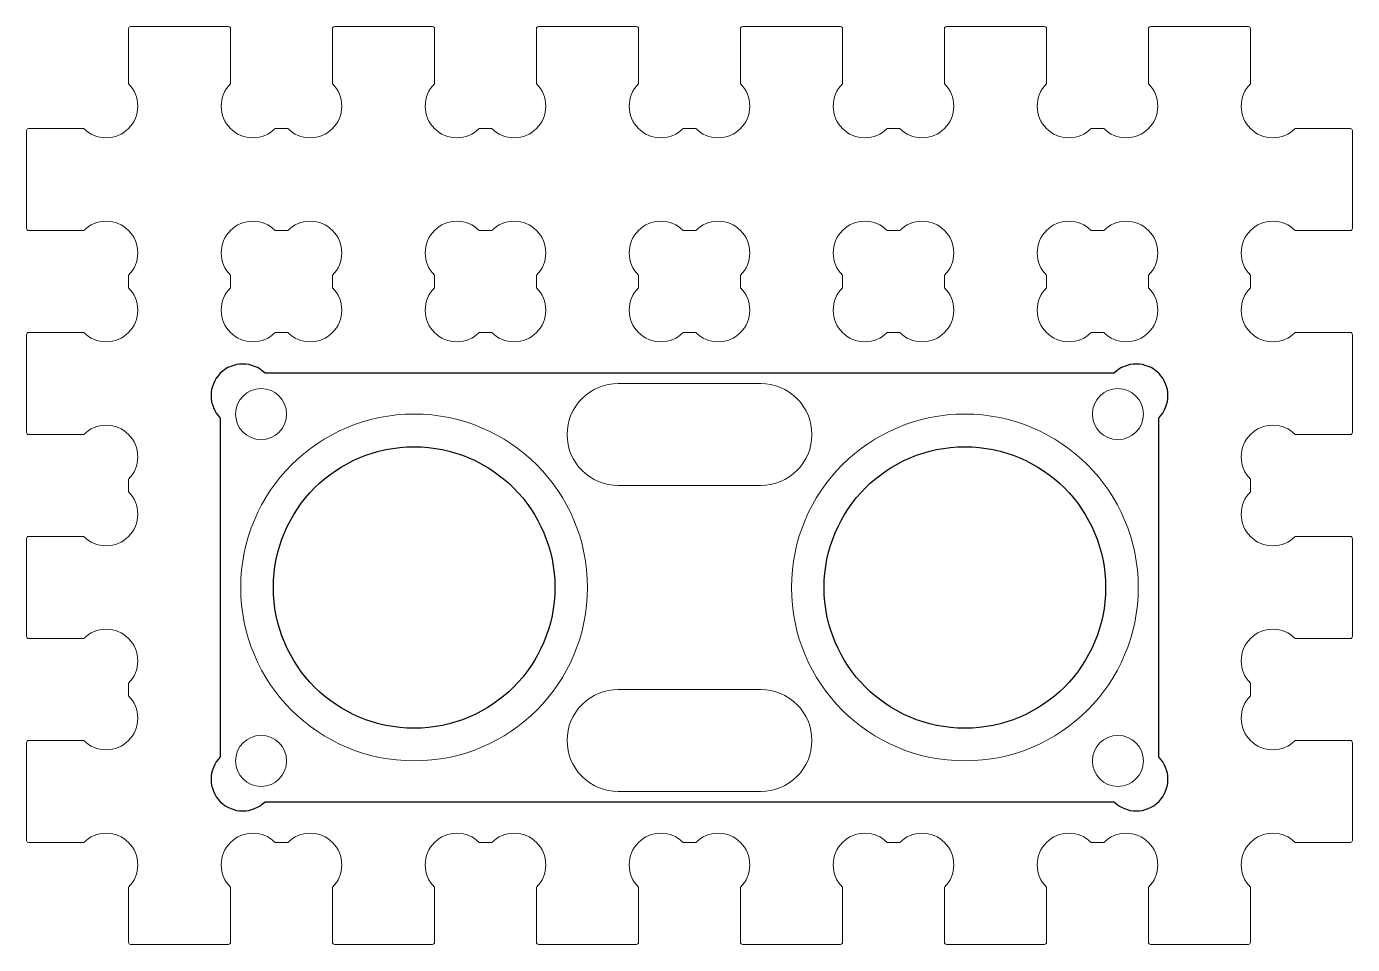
# Model space of a CAD drawing. Extents: x -32.5 to 32.5, y -22.5 to 22.5.
import ezdxf

# ---------------------------------------------------------------- set-up
doc = ezdxf.new("R2010")
doc.units = 0
doc.layers.get('0').update_dxf_attribs({"lineweight": 0})
doc.layers.add('grav1.5mm', color=4, linetype='Continuous')
doc.layers.add('holes', color=1, linetype='Continuous', lineweight=0)

msp = doc.modelspace()

# ---------------------------------------------------------------- linework, layer by layer
for p, q in [((-13.5, -13), (-13.5, -13)), ((13.5, -13), (13.5, -13))]:
    msp.add_line(p, q)
msp.add_lwpolyline([(27.4, 22.5, -0.414214), (27.5, 22.4), (27.5, 19.692, 0.414214), (27.5, 17.5, 0.414214), (29.692, 17.5), (32.4, 17.5, -0.414214), (32.5, 17.4), (32.5, 12.6, -0.414214), (32.4, 12.5), (29.692, 12.5, 0.414214), (27.5, 12.5, 0.414214), (27.5, 10.308), (27.5, 9.692, 0.414214), (27.5, 7.5, 0.414214), (29.692, 7.5), (32.4, 7.5, -0.414214), (32.5, 7.4), (32.5, 2.6, -0.414214), (32.4, 2.5), (29.692, 2.5, 0.414214), (27.5, 2.5, 0.414214), (27.5, 0.308), (27.5, -0.308, 0.414214), (27.5, -2.5, 0.414214), (29.692, -2.5), (32.4, -2.5, -0.414214), (32.5, -2.6), (32.5, -7.4, -0.414214), (32.4, -7.5), (29.692, -7.5, 0.414214), (27.5, -7.5, 0.414214), (27.5, -9.692), (27.5, -10.308, 0.414214), (27.5, -12.5, 0.414214), (29.692, -12.5), (32.4, -12.5, -0.414214), (32.5, -12.6), (32.5, -17.4, -0.414214), (32.4, -17.5), (29.692, -17.5, 0.414214), (27.5, -17.5, 0.414214), (27.5, -19.692), (27.5, -22.4, -0.414214), (27.4, -22.5), (22.6, -22.5, -0.414214), (22.5, -22.4), (22.5, -19.692, 0.414214), (22.5, -17.5, 0.414214), (20.308, -17.5), (19.692, -17.5, 0.414214), (17.5, -17.5, 0.414214), (17.5, -19.692), (17.5, -22.4, -0.414214), (17.4, -22.5), (12.6, -22.5, -0.414214), (12.5, -22.4), (12.5, -19.692, 0.414214), (12.5, -17.5, 0.414214), (10.308, -17.5), (9.692, -17.5, 0.414214), (7.5, -17.5, 0.414214), (7.5, -19.692), (7.5, -22.4, -0.414214), (7.4, -22.5), (2.6, -22.5, -0.414214), (2.5, -22.4), (2.5, -19.692, 0.414214), (2.5, -17.5, 0.414214), (0.308, -17.5), (-0.308, -17.5, 0.414214), (-2.5, -17.5, 0.414214), (-2.5, -19.692), (-2.5, -22.4, -0.414214), (-2.6, -22.5), (-7.4, -22.5, -0.414214), (-7.5, -22.4), (-7.5, -19.692, 0.414214), (-7.5, -17.5, 0.414214), (-9.692, -17.5), (-10.308, -17.5, 0.414214), (-12.5, -17.5, 0.414214), (-12.5, -19.692), (-12.5, -22.4, -0.414214), (-12.6, -22.5), (-17.4, -22.5, -0.414214), (-17.5, -22.4), (-17.5, -19.692, 0.414214), (-17.5, -17.5, 0.414214), (-19.692, -17.5), (-20.308, -17.5, 0.414214), (-22.5, -17.5, 0.414214), (-22.5, -19.692), (-22.5, -22.4, -0.414214), (-22.6, -22.5), (-27.4, -22.5, -0.414214), (-27.5, -22.4), (-27.5, -19.692, 0.414214), (-27.5, -17.5, 0.414214), (-29.692, -17.5), (-32.4, -17.5, -0.414214), (-32.5, -17.4), (-32.5, -12.6, -0.414214), (-32.4, -12.5), (-29.692, -12.5, 0.414214), (-27.5, -12.5, 0.414214), (-27.5, -10.308), (-27.5, -9.692, 0.414214), (-27.5, -7.5, 0.414214), (-29.692, -7.5), (-32.4, -7.5, -0.414214), (-32.5, -7.4), (-32.5, -2.6, -0.414214), (-32.4, -2.5), (-29.692, -2.5, 0.414214), (-27.5, -2.5, 0.414214), (-27.5, -0.308), (-27.5, 0.308, 0.414214), (-27.5, 2.5, 0.414214), (-29.692, 2.5), (-32.4, 2.5, -0.414214), (-32.5, 2.6), (-32.5, 7.4, -0.414214), (-32.4, 7.5), (-29.692, 7.5, 0.414214), (-27.5, 7.5, 0.414214), (-27.5, 9.692), (-27.5, 10.308, 0.414214), (-27.5, 12.5, 0.414214), (-29.692, 12.5), (-32.4, 12.5, -0.414214), (-32.5, 12.6), (-32.5, 17.4, -0.414214), (-32.4, 17.5), (-29.692, 17.5, 0.414214), (-27.5, 17.5, 0.414214), (-27.5, 19.692), (-27.5, 22.4, -0.414214), (-27.4, 22.5), (-22.6, 22.5, -0.414214), (-22.5, 22.4), (-22.5, 19.692, 0.414214), (-22.5, 17.5, 0.414214), (-20.308, 17.5), (-19.692, 17.5, 0.414214), (-17.5, 17.5, 0.414214), (-17.5, 19.692), (-17.5, 22.4, -0.414214), (-17.4, 22.5), (-12.6, 22.5, -0.414214), (-12.5, 22.4), (-12.5, 19.692, 0.414214), (-12.5, 17.5, 0.414214), (-10.308, 17.5), (-9.692, 17.5, 0.414214), (-7.5, 17.5, 0.414214), (-7.5, 19.692), (-7.5, 22.4, -0.414214), (-7.4, 22.5), (-2.6, 22.5, -0.414214), (-2.5, 22.4), (-2.5, 19.692, 0.414214), (-2.5, 17.5, 0.414214), (-0.308, 17.5), (0.308, 17.5, 0.414214), (2.5, 17.5, 0.414214), (2.5, 19.692), (2.5, 22.4, -0.414214), (2.6, 22.5), (7.4, 22.5, -0.414214), (7.5, 22.4), (7.5, 19.692, 0.414214), (7.5, 17.5, 0.414214), (9.692, 17.5), (10.308, 17.5, 0.414214), (12.5, 17.5, 0.414214), (12.5, 19.692), (12.5, 22.4, -0.414214), (12.6, 22.5), (17.4, 22.5, -0.414214), (17.5, 22.4), (17.5, 19.692, 0.414214), (17.5, 17.5, 0.414214), (19.692, 17.5), (20.308, 17.5, 0.414214), (22.5, 17.5, 0.414214), (22.5, 19.692), (22.5, 22.4, -0.414214), (22.6, 22.5), (27.4, 22.5)], format="xyb", close=True)
at = {"layer": 'grav1.5mm', "flags": 128}
msp.add_lwpolyline([(23, 3.308, 1), (20.808, 5.5), (-20.808, 5.5, 1), (-23, 3.308), (-23, -13.308, 1), (-20.808, -15.5), (20.808, -15.5, 1), (23, -13.308), (23, 3.308)], format="xyb", dxfattribs=at)
at = {"layer": 'grav1.5mm'}
for centre in [(-13.5, -5), (13.5, -5)]:
    msp.add_circle(centre, 6.9, dxfattribs=at)
at = {"layer": 'holes'}
for points in [[(-22.5, 9.692, 0.414214), (-22.5, 7.5, 0.414214), (-20.308, 7.5), (-19.692, 7.5, 0.414214), (-17.5, 7.5, 0.414214), (-17.5, 9.692), (-17.5, 10.308, 0.414214), (-17.5, 12.5, 0.414214), (-19.692, 12.5), (-20.308, 12.5, 0.414214), (-22.5, 12.5, 0.414214), (-22.5, 10.308), (-22.5, 9.692)], [(-12.5, 9.692, 0.414214), (-12.5, 7.5, 0.414214), (-10.308, 7.5), (-9.692, 7.5, 0.414214), (-7.5, 7.5, 0.414214), (-7.5, 9.692), (-7.5, 10.308, 0.414214), (-7.5, 12.5, 0.414214), (-9.692, 12.5), (-10.308, 12.5, 0.414214), (-12.5, 12.5, 0.414214), (-12.5, 10.308), (-12.5, 9.692)], [(-2.5, 9.692, 0.414214), (-2.5, 7.5, 0.414214), (-0.308, 7.5), (0.308, 7.5, 0.414214), (2.5, 7.5, 0.414214), (2.5, 9.692), (2.5, 10.308, 0.414214), (2.5, 12.5, 0.414214), (0.308, 12.5), (-0.308, 12.5, 0.414214), (-2.5, 12.5, 0.414214), (-2.5, 10.308), (-2.5, 9.692)], [(7.5, 9.692, 0.414214), (7.5, 7.5, 0.414214), (9.692, 7.5), (10.308, 7.5, 0.414214), (12.5, 7.5, 0.414214), (12.5, 9.692), (12.5, 10.308, 0.414214), (12.5, 12.5, 0.414214), (10.308, 12.5), (9.692, 12.5, 0.414214), (7.5, 12.5, 0.414214), (7.5, 10.308), (7.5, 9.692)], [(17.5, 9.692, 0.414214), (17.5, 7.5, 0.414214), (19.692, 7.5), (20.308, 7.5, 0.414214), (22.5, 7.5, 0.414214), (22.5, 9.692), (22.5, 10.308, 0.414214), (22.5, 12.5, 0.414214), (20.308, 12.5), (19.692, 12.5, 0.414214), (17.5, 12.5, 0.414214), (17.5, 10.308), (17.5, 9.692)]]:
    msp.add_lwpolyline(points, format="xyb", close=True, dxfattribs=at)
at = {"layer": 'holes', "flags": 128}
for points in [[(6, 2.5), (6, 2.5, -0.414214), (3.5, 0), (-3.5, 0, -0.414214), (-6, 2.5), (-6, 2.5, -0.414214), (-3.5, 5), (3.5, 5, -0.414214), (6, 2.5)], [(6, -12.5), (6, -12.5, -0.414214), (3.5, -15), (-3.5, -15, -0.414214), (-6, -12.5), (-6, -12.5, -0.414214), (-3.5, -10), (3.5, -10, -0.414214), (6, -12.5)]]:
    msp.add_lwpolyline(points, format="xyb", dxfattribs=at)
at = {"layer": 'holes'}
for centre, radius in [((-21, 3.5), 1.25), ((21, 3.5), 1.25), ((-13.5, -5), 8.5), ((13.5, -5), 8.5), ((-21, -13.5), 1.25), ((21, -13.5), 1.25)]:
    msp.add_circle(centre, radius, dxfattribs=at)

doc.saveas('drawing.dxf')
